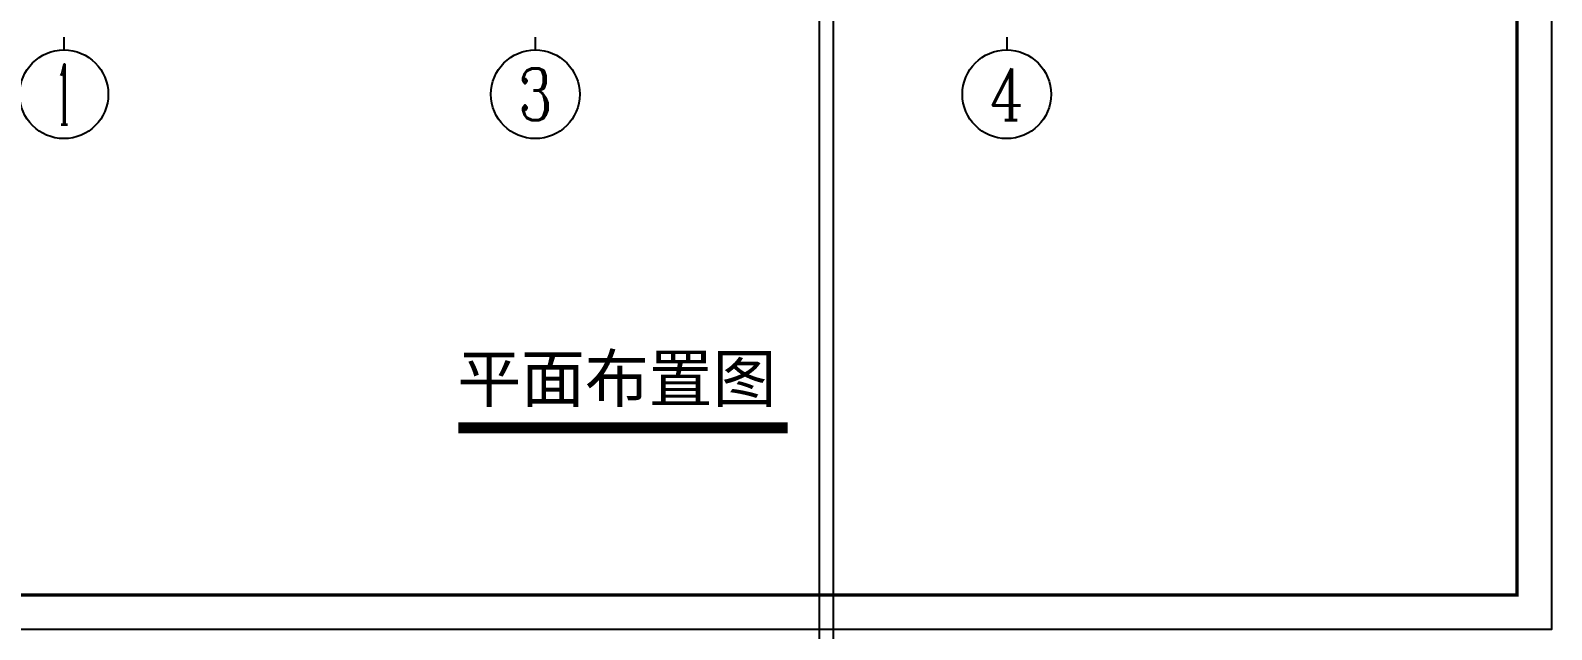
# Model space of a CAD drawing. Header units: millimetres. Extents: x -133666 to 880576, y -269375 to 86941.
# Drawn here: x 26232 to 37204, y -259735 to -255413 of the extents above; entities that cross this region are included whole.
import ezdxf
from ezdxf.enums import TextEntityAlignment as Align

# ---------------------------------------------------------------- set-up
doc = ezdxf.new("R2010")
doc.units = ezdxf.units.MM
doc.header["$LTSCALE"] = 1000
doc.linetypes.add('CENTER', pattern=[50.8, 31.75, -6.35, 6.35, -6.35])
doc.linetypes.add('CENTER2', pattern=[1.125, 0.75, -0.125, 0.125, -0.125])
doc.layers.get('0').update_dxf_attribs({"linetype": 'CONTINUOUS'})
for name, color, linetype in [('6#轴网(1-4)20181120$0$11 12 17 18 19 20 21 22-ZW$0$AXIS_轴号_A', 8, 'CONTINUOUS'), ('6#轴网(1-4)20181120$0$11 12 17 18 19 20 21 22-ZW$0$AXIS_轴文_A', 8, 'CONTINUOUS'), ('6#轴网(1-4)20181120$0$AXIS_TEXT', 8, 'CONTINUOUS'), ('A-FUR', 8, 'CONTINUOUS'), ('AXIS', 253, 'CENTER'), ('BORDER', 7, 'CONTINUOUS'), ('DIM', 3, 'CONTINUOUS'), ('PUB_TEXT', 7, 'CONTINUOUS'), ('WALL', 2, 'CONTINUOUS')]:
    doc.layers.add(name, color=color, linetype=linetype)
doc.styles.add('6#轴网(1-4)20181120$0$11 12 17 18 19 20 21 22-ZW$0$_TCH_AXIS', font='COMPLEX', dxfattribs={"bigfont": 'GBCBIG'})
doc.styles.add('6#轴网(1-4)20181120$0$COMPLEX', font='COMPLEX')
doc.styles.add('黑体', font='simhei.ttf')

# ---------------------------------------------------------------- blocks, each defined once
blk = doc.blocks.new('6#轴网(1-4)20181120$0$_AXISO')
at = {"color": 8}
blk.add_circle((0, 0), 0.5, dxfattribs=at)
at = {"layer": '6#轴网(1-4)20181120$0$AXIS_TEXT', "color": 8, "style": '6#轴网(1-4)20181120$0$COMPLEX', "width": 1.041667}
blk.add_attdef('A', text='', height=0.56, dxfattribs=at).set_placement((-0.25, -0.28), (0.25, -0.28), align=Align.FIT)
blk = doc.blocks.new('B20190222125856')
at = {"layer": 'AXIS', "linetype": 'CENTER2'}
for p, q in [((0, 11781), (0, -2685.7)), ((3400, 11781), (3400, -2685.7)), ((6800, 11781), (6800, -2685.7))]:
    blk.add_line(p, q, dxfattribs=at)
at = {"layer": '6#轴网(1-4)20181120$0$11 12 17 18 19 20 21 22-ZW$0$AXIS_轴号_A'}
ref = blk.add_blockref('6#轴网(1-4)20181120$0$_AXISO', (0, -3005.7), dxfattribs=dict(at, xscale=640, yscale=640, zscale=640))
ref.add_attrib('A', '1', dxfattribs={"layer": '6#轴网(1-4)20181120$0$11 12 17 18 19 20 21 22-ZW$0$AXIS_轴文_A', "height": 435.8, "style": '6#轴网(1-4)20181120$0$11 12 17 18 19 20 21 22-ZW$0$_TCH_AXIS', "width": 0.555556}).set_placement((-51.9, -3223.6), (51.9, -3223.6), align=Align.FIT)
ref = blk.add_blockref('6#轴网(1-4)20181120$0$_AXISO', (3400, -3005.7), dxfattribs=dict(at, xscale=640, yscale=640, zscale=640))
ref.add_attrib('A', '3', dxfattribs={"layer": '6#轴网(1-4)20181120$0$11 12 17 18 19 20 21 22-ZW$0$AXIS_轴文_A', "height": 372.8, "style": '6#轴网(1-4)20181120$0$11 12 17 18 19 20 21 22-ZW$0$_TCH_AXIS'}).set_placement((3275.7, -3192.1), (3524.3, -3192.1), align=Align.FIT)
ref = blk.add_blockref('6#轴网(1-4)20181120$0$_AXISO', (6800, -3005.7), dxfattribs=dict(at, xscale=640, yscale=640, zscale=640))
ref.add_attrib('A', '4', dxfattribs={"layer": '6#轴网(1-4)20181120$0$11 12 17 18 19 20 21 22-ZW$0$AXIS_轴文_A', "height": 372.8, "style": '6#轴网(1-4)20181120$0$11 12 17 18 19 20 21 22-ZW$0$_TCH_AXIS', "width": 0.875}).set_placement((6675.7, -3192.1), (6924.3, -3192.1), align=Align.FIT)
blk = doc.blocks.new('B20190319225928')
at = {"layer": 'BORDER'}
blk.add_lwpolyline([(0, 0), (0, 29700), (42000, 29700), (42000, 0)], close=True, dxfattribs=at)
at = {"layer": 'BORDER', "const_width": 50}
blk.add_lwpolyline([(2500, 500), (2500, 29200), (41500, 29200), (41500, 500)], close=True, dxfattribs=at)

msp = doc.modelspace()

# ---------------------------------------------------------------- linework, layer by layer
at = {"layer": 'A-FUR'}
for p in [(31924, -60536.6), (32024, -60536.6)]:
    msp.add_xline(p, (0, 1), dxfattribs=at)
at = {"layer": 'PUB_TEXT', "const_width": 80}
msp.add_lwpolyline([(29319.2, -258280.3), (31693.7, -258280.3)], dxfattribs=at)

# ---------------------------------------------------------------- block references
at = {"layer": 'DIM'}
msp.add_blockref('B20190222125856', (26474, -252867.8), dxfattribs=at)
at = {"layer": 'WALL', "xscale": 0.5, "yscale": 0.5, "zscale": 0.5, "rotation": 270}
msp.add_blockref('B20190319225928', (22353.8, -238735), dxfattribs=at)

# ---------------------------------------------------------------- texts
at = {"layer": 'PUB_TEXT', "style": '黑体'}
msp.add_text('平面布置图', height=337.59, dxfattribs=at).set_placement((29310.9, -258092.4))

doc.saveas('drawing.dxf')
